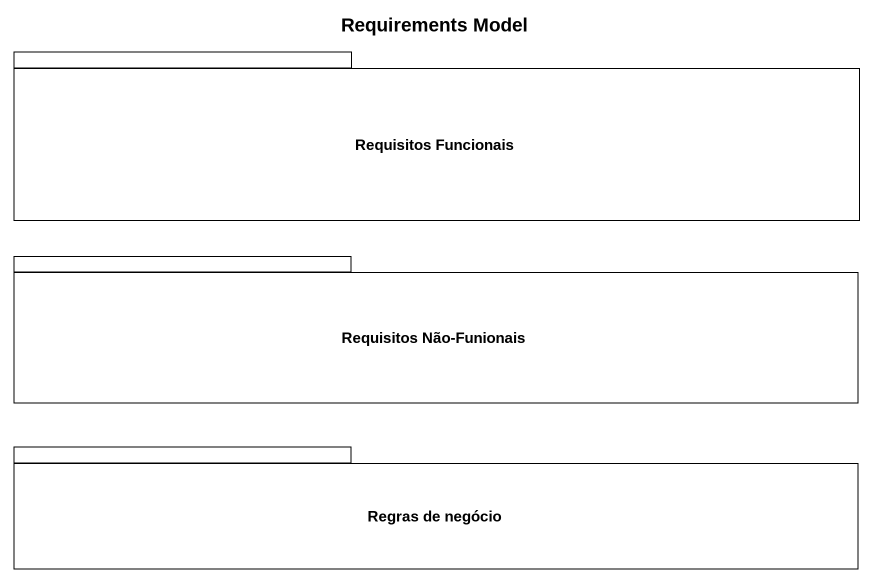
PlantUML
@startuml
title Requirements Model
package "Requisitos Funcionais" as Requisitos_Funcionais {
}
package "Requisitos Não-Funionais" as Requisitos_Não_Funionais {
}
package "Regras de negócio" as Regras_de_negócio {
}
@enduml
